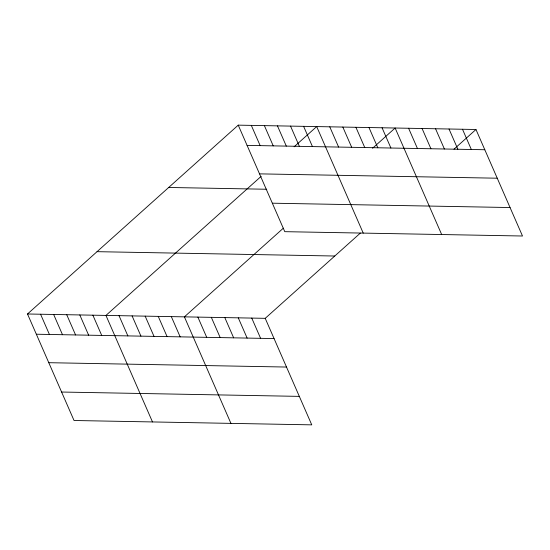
<?xml version="1.0" encoding="UTF-8"?>
<svg xmlns="http://www.w3.org/2000/svg" width="550" height="550" viewBox="0 0 550 550"><rect width="100%" height="100%" fill="white"/><g stroke="black" fill="none" stroke-linecap="round" stroke-linejoin="round"><path stroke-width="0.82" d="M27.5 313.988L265.224 318.333L311.761 424.854L74.037 420.502L27.5 313.988L238.239 125.146L475.963 129.498L522.5 236.012L284.776 231.667L238.239 125.146M261.174 176.33L105.951 315.425L152.488 421.939M294.119 146.809L316.69 126.583L363.227 233.097M283.374 228.167L184.401 316.855L230.931 423.376M372.563 148.246L395.141 128.019L441.671 234.534M265.224 318.333L360.36 233.09M454.004 149.174L475.963 129.498M247.081 145.392L484.804 149.738M259.524 173.862L497.248 178.207M168.692 187.468L266.757 189.255M272.339 203.197L510.063 207.542M97.041 251.673L334.771 256.018M36.341 334.228L274.065 338.573M48.785 362.697L286.509 367.049M61.6 392.033L299.324 396.378M462.495 129.25L471.336 149.49M449.02 129.002L457.868 149.243M435.552 128.755L444.393 148.995M422.077 128.507L430.925 148.754M408.609 128.26L417.45 148.507M382.064 127.779L390.906 148.019M368.988 127.538L377.829 147.778M355.912 127.297L364.753 147.544M342.836 127.064L351.684 147.304M329.766 126.823L338.607 147.063M303.614 126.342L312.455 146.589M290.538 126.101L299.379 146.348M277.461 125.868L286.309 146.108M264.392 125.627L273.233 145.867M251.316 125.386L260.157 145.626M251.756 318.086L260.597 338.332M238.281 317.845L247.129 338.085M224.812 317.597L233.654 337.837M211.337 317.35L220.186 337.59M197.869 317.103L206.711 337.343M171.325 316.614L180.166 336.861M158.249 316.381L167.09 336.621M145.172 316.14L154.021 336.38M132.096 315.899L140.944 336.139M119.027 315.659L127.868 335.906M92.874 315.184L101.716 335.424M79.798 314.944L88.646 335.184M66.722 314.703L75.57 334.95M53.653 314.462L62.494 334.709M40.576 314.229L49.417 334.469"/></g></svg>
